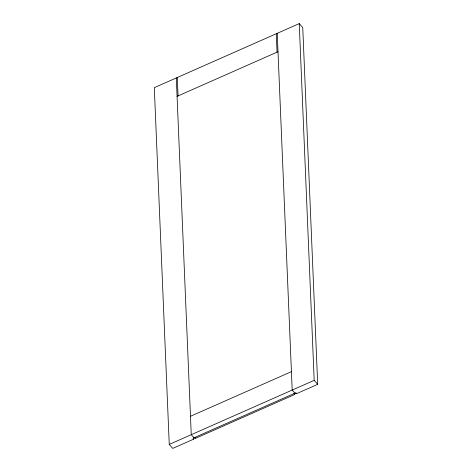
<?xml version="1.0" encoding="UTF-8"?>
<svg xmlns="http://www.w3.org/2000/svg" width="472" height="472" viewBox="0 0 472 472"><rect width="100%" height="100%" fill="white"/><g stroke="black" fill="none" stroke-linecap="round" stroke-linejoin="round"><path stroke-width="0.71" d="M277.235 33.323L292.192 390.073L294.917 393.176L296.67 393.63L317.697 384.338L302.747 27.588L299.236 23.6L154.303 87.662L169.253 444.412L172.764 448.4L193.791 439.107L193.98 437.792L191.254 434.688L176.304 77.939M193.98 437.792L195.732 438.246L294.729 394.486L294.917 393.176M177.071 96.347L278.008 51.731M190.482 416.28L291.419 371.665M169.253 444.412L314.187 380.349L299.236 23.6M314.187 380.349L317.697 384.338M296.67 393.63L295.891 392.745L193.013 438.217L193.791 439.107M293.95 393.601L294.729 394.486M194.954 437.361L195.732 438.246M276.267 33.754L277.04 52.156M177.271 77.514L178.044 95.916"/></g></svg>
